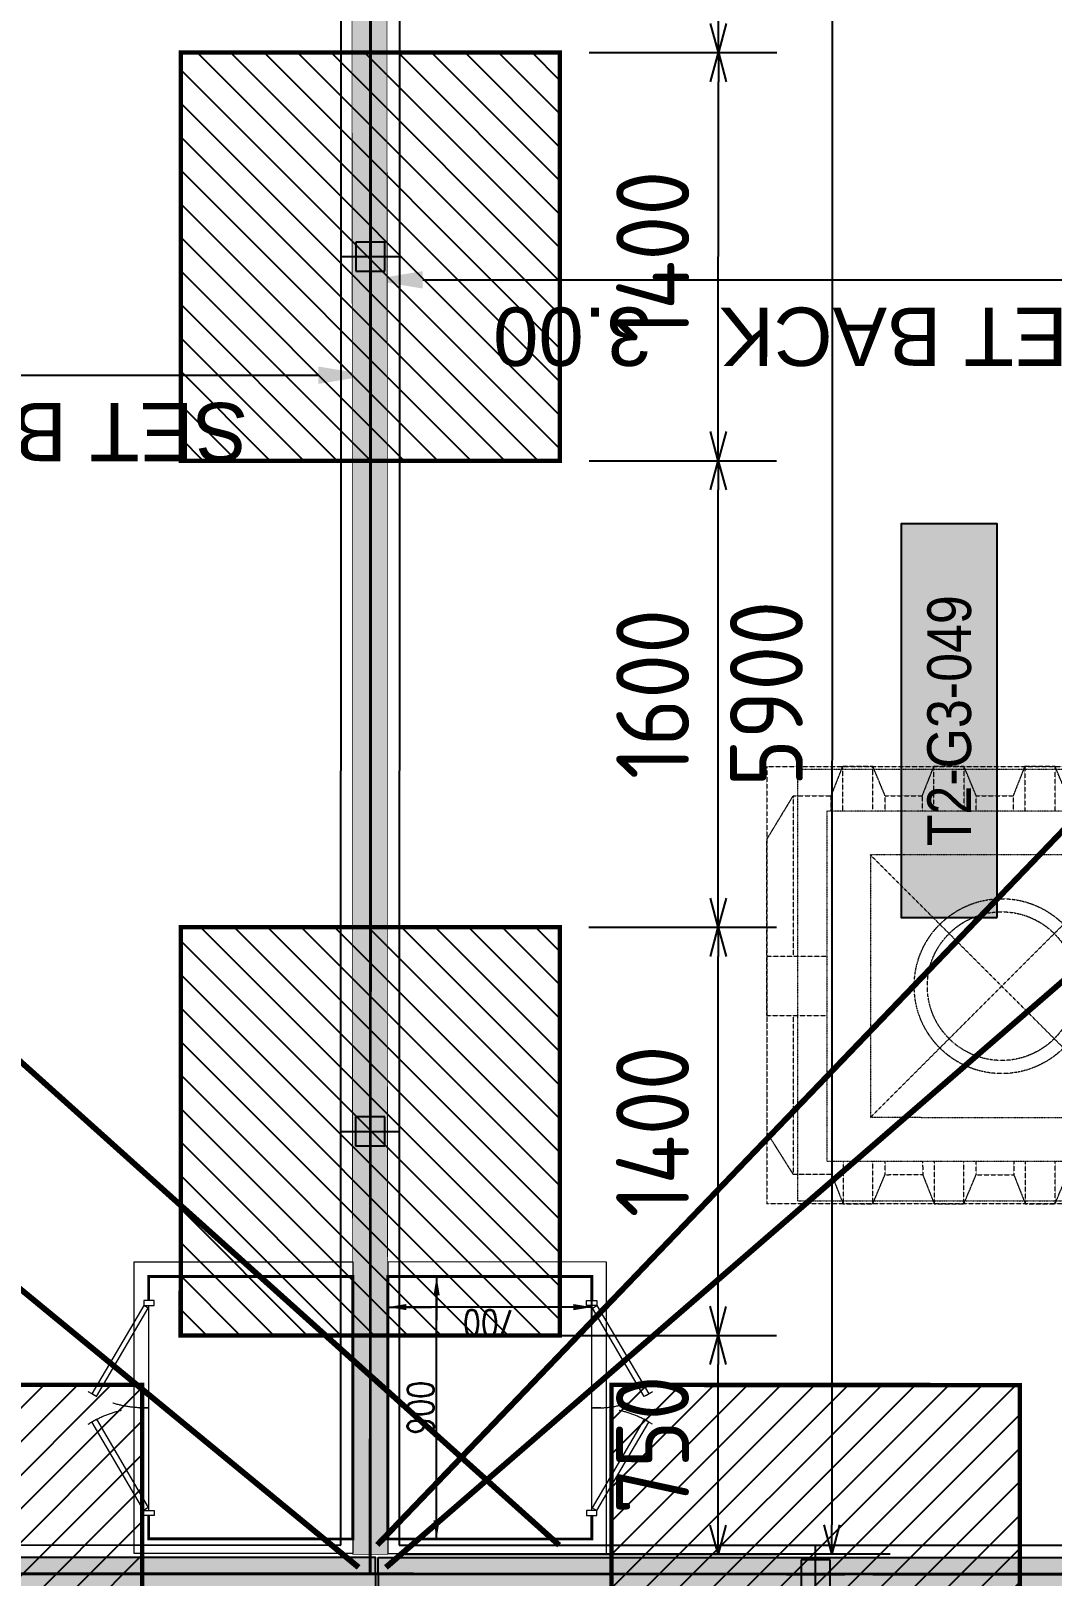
# Model space of a CAD drawing. Header units: centimetres. Extents: x -6122352 to 7132207, y -1694241 to 1947892.
# Drawn here: x 88508 to 92011, y -108471 to -103172 of the extents above; entities that cross this region are included whole.
import ezdxf
from ezdxf.enums import TextEntityAlignment as Align

# ---------------------------------------------------------------- set-up
doc = ezdxf.new("R2010")
doc.units = ezdxf.units.CM
doc.header["$MEASUREMENT"] = 0
doc.header["$PDMODE"] = 66
doc.header["$PDSIZE"] = 100
doc.linetypes.add('HIDDEN', pattern=[0.375, 0.25, -0.125])
doc.linetypes.add('LTH-4G-M-XR-GROUND FLOOR PLAN$0$HIDDEN2', pattern=[0.1875, 0.125, -0.0625])
for name, color, linetype in [('00-MI-DIM', 7, 'Continuous'), ('@MI-FOOTINGS', 7, 'Continuous'), ('@MI-REF LAYER', 7, 'Continuous'), ('@MI-TYPE-02', 6, 'Continuous'), ('CTECH-Text 2.5mm', 2, 'Continuous'), ('PANEL-TAGS', 7, 'Continuous'), ('VD-WS-TEXT', 8, 'Continuous'), ('VD-WS-WATER TANK', 7, 'Continuous')]:
    doc.layers.add(name, color=color, linetype=linetype)
doc.layers.add('08-Compound Wall-2', color=6, linetype='Continuous', lineweight=25, true_color=0xff00ff)
doc.layers.add('23585-XR-AR-DAMAC PLOT LIMITS$0$1-End units', color=7, linetype='Continuous', lineweight=5, true_color=0xf8991e)
for name, color, linetype, lineweight in [('23585-XR-AR-DAMAC PLOT LIMITS$0$1-Mid units', 41, 'Continuous', 5), ('A-ANNO-TEXT', 3, 'Continuous', 25), ('LTH-4G-M-XR-GROUND FLOOR PLAN$0$1717 X Water Tank Location_5B$0$00 Line 2', 6, 'Continuous', 13)]:
    doc.layers.add(name, color=color, linetype=linetype, lineweight=lineweight)
doc.layers.add('LTH-4G-M-XR-GROUND FLOOR PLAN$0$PDF_Geometry', color=7, linetype='Continuous', true_color=0xcccccc)
doc.styles.add('DIMTEXT', font='romans.shx', dxfattribs={"width": 0.8})
doc.styles.add('PANELTAG_STYLE', font='arial.ttf')
doc.styles.add('Schueco-BEMSTIL', font='isocpeur.ttf', dxfattribs={"width": 0.9})
doc.styles.get("Standard").update_dxf_attribs({"font": 'arial.ttf'})
doc.dimstyles.new('DIM-25', dxfattribs={"dimscale": 25, "dimtxt": 2.5, "dimasz": 2.5, "dimexe": 1.25, "dimexo": 0.625, "dimgap": 1, "dimtad": 1, "dimdec": 0, "dimdsep": 46, "dimtxsty": 'DIMTEXT', "dimblk": 'AROW', "dimcen": 2.5, "dimse1": 1, "dimse2": 1, "dimclrd": 1, "dimclre": 1, "dimclrt": 2, "dimadec": 0, "dimazin": 0, "dimtfac": 1, "dimtdec": 0, "dimtmove": 0, "dimatfit": 3, "dimfxl": 1, "dimarcsym": 0})
doc.dimstyles.new('MI- JWC-TXT-2.5 MM', dxfattribs={"dimscale": 1.5, "dimtxt": 2.5, "dimasz": 1, "dimexe": 2, "dimexo": 1, "dimgap": 1, "dimtad": 1, "dimdec": 0, "dimdsep": 46, "dimtxsty": 'Schueco-BEMSTIL', "dimblk": 'OPEN30', "dimcen": 0, "dimdle": 2, "dimclrd": 140, "dimclre": 8, "dimclrt": 40, "dimadec": 0, "dimazin": 2, "dimtfac": 1, "dimtdec": 0, "dimtix": 1, "dimtmove": 2, "dimatfit": 3, "dimldrblk": 'OPEN', "dimfxl": 2, "dimlwd": -1, "dimlwe": -1, "dimarcsym": 0})
doc.dimstyles.get("Standard").update_dxf_attribs({"dimtxt": 5, "dimasz": 0.5, "dimexe": 0.18, "dimexo": 0.0625, "dimgap": 0.09, "dimtad": 0, "dimtih": 1, "dimtoh": 1, "dimdec": 0, "dimzin": 0, "dimdsep": 46, "dimtxsty": 'Standard', "dimcen": 0.09, "dimadec": 0, "dimazin": 0, "dimtfac": 1, "dimtdec": 0, "dimtofl": 0, "dimtmove": 0, "dimatfit": 3, "dimfxl": 1, "dimtolj": 1, "dimtzin": 0, "dimarcsym": 0})

# ---------------------------------------------------------------- blocks, each defined once
blk = doc.blocks.new('23585-XR-AR-BOUNDARY WALLS AND SETBACKS')
at = {"layer": '08-Compound Wall-2'}
for points in [[(496514.6252557298, 2768906.002830742), (496532.2463287459, 2768889.856587013), (496534.3067708811, 2768892.105257509), (496538.3601700577, 2768896.529056611), (496542.4137756815, 2768900.952862748), (496546.4671700585, 2768905.376656611), (496550.520570064, 2768909.800456605), (496554.5739700577, 2768914.224256611), (496560.6192522304, 2768920.821795322), (496542.9971857687, 2768936.967041038)], [(496486.0484569206, 2768874.815229656), (496503.6697283639, 2768858.668986596), (496505.7301708809, 2768860.917657509), (496509.7837701971, 2768865.341656763), (496513.8371715791, 2768869.765258271), (496517.8905700583, 2768874.189056612), (496521.9439700579, 2768878.612856611), (496524.0719708814, 2768880.935257509), (496525.9973691489, 2768883.036655619), (496530.2533694326, 2768887.681655928), (496532.1112121206, 2768889.709130248), (496514.4901429755, 2768905.85537043)]]:
    blk.add_lwpolyline(points, dxfattribs=at)
blk = doc.blocks.new('A$C9d9485f6')
at = {"layer": 'A-ANNO-TEXT', "rotation": 312.4881850805905}
blk.add_blockref('23585-XR-AR-BOUNDARY WALLS AND SETBACKS', (-2377088.534775567, -1504219.252137818), dxfattribs=at)
blk = doc.blocks.new('23585-XR-AR-DAMAC PLOT LIMITS')
at = {"layer": '23585-XR-AR-DAMAC PLOT LIMITS$0$1-End units', "color": 251, "true_color": 0x636466}
for points in [[(496532.2525000004, 2768889.715299999), (496514.5576999998, 2768905.929099999), (496520.7389000002, 2768912.6753), (496538.4338999996, 2768896.4615), (496534.3805, 2768892.037699999)], [(496526.0711000003, 2768882.9691), (496508.3761, 2768899.182700001), (496514.5576999998, 2768905.929099999), (496532.2525000004, 2768889.715299999), (496530.3271000003, 2768887.6141)]]:
    blk.add_lwpolyline(points, close=True, dxfattribs=at)
at = {"layer": '23585-XR-AR-DAMAC PLOT LIMITS$0$1-Mid units', "color": 251, "true_color": 0x636466}
blk.add_lwpolyline([(496530.3271000003, 2768887.6141), (496532.2525000004, 2768889.715299999), (496534.3805, 2768892.037699999), (496552.0756999999, 2768875.824100001), (496548.0223000003, 2768871.4003)], close=True, dxfattribs=at)
blk = doc.blocks.new('A$Cf093b529')
at = {"layer": 'A-ANNO-TEXT'}
blk.add_blockref('23585-XR-AR-DAMAC PLOT LIMITS', (-495391.9901121984, -2768603.441896566), dxfattribs=at)
blk = doc.blocks.new('AROW')
at = {"color": 1, "ltscale": 100}
for p, q in [((0, 0), (-3, 0)), ((-1.455191522836685e-11, -1), (-1.455191522836685e-11, 1))]:
    blk.add_line(p, q, dxfattribs=at)
blk.add_solid([(-1.279999999998836, 0.2133333333331393), (-1.279999999998836, -0.2133333333331393), (0, 0)], dxfattribs=at)
blk = doc.blocks.new('*D426')
at = {"layer": 'CTECH-Text 2.5mm', "color": 8, "lineweight": -2, "ltscale": 10, "transparency": 16777216}
blk.add_line((0.1000000000465661, -0.1673677310562148), (0.8999999999534338, -0.1673677310562148), dxfattribs=at)
at = {"layer": 'Defpoints', "color": 0, "ltscale": 10, "transparency": 16777216}
for p in [(0.05000000004656613, 2.504093572497368e-07), (0.9499999999534339, 4.757888382067517e-06), (0.9499999999534339, -0.1673677310562148)]:
    blk.add_point(p, dxfattribs=at)
at = {"layer": 'CTECH-Text 2.5mm', "color": 8, "lineweight": -2, "ltscale": 10, "transparency": 16777216, "xscale": 0.05, "yscale": 0.05, "zscale": 0.05, "rotation": 180}
blk.add_blockref('AROW', (0.05000000004656612, -0.1673677310562148), dxfattribs=at)
at = {"layer": 'CTECH-Text 2.5mm', "color": 8, "lineweight": -2, "ltscale": 10, "transparency": 16777216, "xscale": 0.05, "yscale": 0.05, "zscale": 0.05}
blk.add_blockref('AROW', (0.9499999999534339, -0.1673677310562148), dxfattribs=at)
at = {"layer": 'CTECH-Text 2.5mm', "color": 8, "ltscale": 10, "transparency": 16777216, "insert": (0.5, -0.1123677310562148), "char_height": 0.09, "attachment_point": 5, "style": 'DIMTEXT'}
blk.add_mtext('900', dxfattribs=at)
blk = doc.blocks.new('*D425')
at = {"layer": 'CTECH-Text 2.5mm', "color": 8, "lineweight": -2, "ltscale": 10, "transparency": 16777216}
blk.add_line((0.8453000504635987, -0.6499952435726302), (0.8453000504635986, -0.04999524211161797), dxfattribs=at)
at = {"layer": 'Defpoints', "color": 0, "ltscale": 10, "transparency": 16777216}
for p in [(0.8453000504635986, 4.757888382050682e-06), (0.9499999999534343, 4.757888382067519e-06), (0.9500035058008511, -0.6999952435726302)]:
    blk.add_point(p, dxfattribs=at)
at = {"layer": 'CTECH-Text 2.5mm', "color": 8, "lineweight": -2, "ltscale": 10, "transparency": 16777216, "xscale": 0.05, "yscale": 0.05, "zscale": 0.05}
for p, rotation in [((0.8453000504635986, 4.757888382050682e-06), 90), ((0.8453000504635987, -0.6999952435726302), 270)]:
    blk.add_blockref('AROW', p, dxfattribs=dict(at, rotation=rotation))
at = {"layer": 'CTECH-Text 2.5mm', "color": 8, "ltscale": 10, "transparency": 16777216, "insert": (0.7903000504635983, -0.3499952428421242), "char_height": 0.09, "attachment_point": 5, "rotation": 90, "style": 'DIMTEXT'}
blk.add_mtext('700', dxfattribs=at)
blk = doc.blocks.new('WATER TANK-5G')
at = {"layer": 'VD-WS-WATER TANK', "color": 8, "linetype": 'HIDDEN', "lineweight": 0}
for p, q in [((-1250.001134479477, 750), (-1250.001134479477, -750)), ((-1250.001134479477, 750), (1250.001134479473, 750.0000000000073)), ((1250.001134479473, -750), (1250.001134479473, 750.0000000000073)), ((-1250.001134479477, 506.4072882397741), (-1159.487943448941, 649.9912085523538)), ((-1030.317381363468, 650.118273375927), (-1159.487943448941, 649.9912085523538)), ((-1030.33501070099, 650.0762170843009), (-1159.487943448028, 649.9912085537726)), ((-1159.487943448046, 104.2622760417398), (-1159.487943448046, 649.9912085537726)), ((-717.8173813634676, 650.3836400512264), (-846.9879434489412, 650.2565752276532)), ((-534.4881051635202, 650.3415837596003), (-405.3350107009901, 650.3415837596003)), ((-92.8350107009901, 650.2726107480521), (-221.9875152446839, 650.0289267772132)), ((219.6649892990063, 650.341583759604), (90.51189483647977, 650.341583759604)), ((532.1649892990099, 650.341583759604), (403.0118948364761, 650.341583759604)), ((844.6649892990099, 650.2327025967206), (715.5119202089954, 649.9890175606997)), ((1030.317381363468, 650.118273375927), (1159.487943448941, 649.9912085523538)), ((1030.33501070099, 650.0762170843009), (1159.487943448028, 649.9912085537726)), ((1159.487943448046, 104.2622760417398), (1159.487943448046, 649.9912085537726)), ((1250.001134479477, 506.4072882397704), (1159.487943448941, 649.9912085523538)), ((-1250.001134479477, 6.407288239774061), (-1250.001134479477, 506.4072882397741)), ((1250.001134479477, 6.407288239770423), (1250.001134479477, 506.4072882397704)), ((1250.001134479477, 6.407288239770423), (1250.001134479477, 506.4072882397704)), ((-1250.001134479477, 104.2622760417398), (-1250.001134479477, -97.85498780196576)), ((1250.001134479477, 104.2622760417398), (1250.001134479477, -97.85498780196576)), ((-1250.001134479477, 0), (-1250.001134479477, -500)), ((1250.001134479477, 0), (1250.001134479477, -500)), ((1250.001134479477, 0), (1250.001134479477, -500)), ((-1159.487943448941, -649.9666942819531), (-1159.487943448941, -97.85498780196576)), ((1159.487943448941, -649.4147271805778), (1159.487943448941, -97.85498780196576)), ((-1250.001134479477, -500), (-1159.487943448941, -649.9666942819531)), ((1250.001134479477, -500), (1159.487943448941, -649.4147271805778)), ((-1030.223625636183, -649.9259563589003), (-1159.487943448941, -649.9666942819531)), ((-717.8350107009901, -649.6186603031856), (-844.7006966823719, -649.7434578247448)), ((-532.1672582579631, -649.658416240407), (-405.3350107009901, -649.658416240407)), ((-92.80631768378589, -649.7273351141848), (-219.6666766012822, -649.9666942819567)), ((219.7076385924483, -649.7608572367899), (92.83288166340208, -649.7608572367899)), ((532.1649892990099, -649.4191101129363), (405.3327417420296, -649.6584162404033)), ((532.309836432134, -650.0063302019917), (532.1649892990099, -650.0066034984702)), ((844.6644062974592, -648.9922756636443), (717.8321587404789, -649.2315817911112)), ((1159.487943448941, -649.4147271805778), (1030.332741742033, -649.6584162404033)), ((1250.001134479473, -750), (-1250.001134479477, -750))]:
    blk.add_line(p, q, dxfattribs=at)
at = {"layer": 'VD-WS-WATER TANK', "color": 8, "linetype": 'HIDDEN', "lineweight": 0, "ltscale": 0.2}
for p, q in [((-5.37315663082699, 453.5452278794874), (894.6268433691729, -446.4547721205125)), ((894.626843369173, 453.5452278794874), (-5.373156630826884, -446.4547721205125))]:
    blk.add_line(p, q, dxfattribs=at)
at = {"layer": 'VD-WS-WATER TANK', "color": 8, "linetype": 'HIDDEN', "lineweight": 0}
for points in [[(-885.4456683969838, 104.2622760417325), (-886.4425025576202, 750.0000000000036), (-988.5597664013294, 750.0000000000036), (-1030.33501070099, 650.3415837596003), (-1030.33501070099, 104.2622760417325)], [(-988.5597664013294, 750.0000000000036), (-988.5597664013294, 104.2622760417325)], [(-846.0192791284171, 104.2622760417325), (-846.9881051635202, 650.3415837596003), (-886.4425025576202, 750.0000000000036)], [(-572.9456683969838, 104.2622760417362), (-573.9425025576202, 750.0000000000036), (-676.0597664013294, 750.0000000000036), (-717.8350107009901, 650.3415837596003), (-717.8350107009901, 104.2622760417362)], [(-676.0597664013294, 750.0000000000036), (-676.0597664013294, 104.2622760417362)], [(-533.5192791284171, 104.2622760417362), (-534.4881051635202, 650.3415837596003), (-573.9425025576202, 750.0000000000036)], [(-260.4456683969838, 104.2622760417362), (-261.4425025576202, 750.0000000000036), (-363.5597664013294, 750.0000000000036), (-405.3350107009901, 650.3415837596003), (-405.3350107009901, 104.2622760417362)], [(-363.5597664013294, 750.0000000000036), (-363.5597664013294, 104.2622760417362)], [(-221.0192791284171, 104.2622760417362), (-221.9881051635202, 650.3415837596003), (-261.4425025576202, 750.0000000000036)], [(51.26144853215979, 603.5452278794874), (51.05749744237983, 750.0000000000073), (-51.0597664013294, 750.0000000000073), (-92.8350107009901, 650.341583759604), (-92.8350107009901, 603.5452278794874)], [(-51.0597664013294, 750.0000000000073), (-51.0597664013294, 603.5452278794874)], [(90.57860255815893, 603.5452278794874), (90.51189483647977, 650.341583759604), (51.05749744237983, 750.0000000000073)], [(363.7614485321561, 603.5452278794874), (363.5574974423762, 750.0000000000073), (261.440233598667, 750.0000000000073), (219.6649892990063, 650.341583759604), (219.6649892990063, 603.5452278794874)], [(261.440233598667, 750.0000000000073), (261.440233598667, 603.5452278794874)], [(403.0786025581553, 603.5452278794874), (403.0118948364761, 650.341583759604), (363.5574974423762, 750.0000000000073)], [(676.2621950155126, 603.5452278794874), (676.0574974423798, 750.0000000000073), (573.9402335986706, 750.0000000000073), (532.1649892990099, 650.341583759604), (532.1649892990099, 603.5452278794874)], [(573.9402335986706, 750.0000000000073), (573.9402335986706, 603.5452278794874)], [(715.578602558159, 603.5452278794874), (715.5118948364798, 650.341583759604), (676.0574974423798, 750.0000000000073)], [(988.7835816781612, 603.5452278794874), (988.5574974423798, 750.0000000000073), (886.4402335986706, 750.0000000000073), (844.6649892990099, 650.341583759604), (844.6649892990099, 603.5452278794874)], [(886.4402335986706, 750.0000000000073), (886.4402335986706, 603.5452278794874)], [(1028.094918542531, 603.5452278794874), (1028.01189483648, 650.341583759604), (988.5574974423798, 750.0000000000073)], [(-155.373156630827, 104.2622760417398), (-1250.001134479477, 104.2622760417398), (-1250.001134479477, -97.85498780196576), (-155.373156630827, -97.85498780196576)], [(1044.626843369173, -97.85498780196576), (1250.001134479473, -97.85498780196576), (1250.001134479473, 104.2622760417398), (1044.626843369173, 104.2622760417398)], [(-1030.33501070099, -97.85498780197304), (-1030.33501070099, -649.658416240407), (-988.5597664013294, -750.0000000000036), (-884.1216556521795, -750.0000000000036), (-844.6672582579631, -649.658416240407), (-845.6347846805875, -97.85498780197304)], [(-988.5597664013294, -97.85498780197304), (-988.5597664013294, -750.0000000000036)], [(-884.1216556521795, -750.0000000000036), (-885.1173801805053, -97.85498780197304)], [(-717.8350107009901, -97.8549878019694), (-717.8350107009901, -649.658416240407), (-676.0597664013294, -750.0000000000036), (-571.6216556521795, -750.0000000000036), (-532.1672582579631, -649.658416240407), (-533.1347846805875, -97.8549878019694)], [(-676.0597664013294, -97.8549878019694), (-676.0597664013294, -750.0000000000036)], [(-571.6216556521795, -750.0000000000036), (-572.6173801805053, -97.8549878019694)], [(-405.3350107009901, -97.8549878019694), (-405.3350107009901, -649.658416240407), (-363.5597664013294, -750.0000000000036), (-259.1216556521795, -750.0000000000036), (-219.6672582579631, -649.658416240407), (-220.6347846805875, -97.8549878019694)], [(-363.5597664013294, -97.8549878019694), (-363.5597664013294, -750.0000000000036)], [(-259.1216556521795, -750.0000000000036), (-260.1173801805053, -97.8549878019694)], [(-92.8350107009901, -596.4547721205126), (-92.8350107009901, -649.6584162404033), (-51.0597664013294, -750), (53.37834434781689, -750), (92.83274174203325, -649.6584162404033), (92.76007233241864, -596.4547721205126)], [(-51.0597664013294, -596.4547721205126), (-51.0597664013294, -750)], [(53.37834434781689, -750), (53.17005371042653, -596.4547721205126)], [(219.6649892990063, -596.4547721205126), (219.6649892990063, -649.6584162404033), (261.440233598667, -750), (365.8783443478133, -750), (405.3327417420296, -649.6584162404033), (405.260072332415, -596.4547721205126)], [(261.440233598667, -596.4547721205126), (261.440233598667, -750)], [(365.8783443478133, -750), (365.6700537104251, -596.4547721205126)], [(532.1649892990099, -596.4547721205126), (532.1649892990099, -649.6584162404033), (573.9402335986706, -750), (678.3783443478205, -750), (717.8327417420369, -649.6584162404033), (717.7600723324223, -596.4547721205126)], [(573.9402335986706, -596.4547721205126), (573.9402335986706, -750)], [(678.3783443478205, -750), (678.1694037942582, -596.4547721205126)], [(844.6649892990063, -596.4547721205126), (844.6649892990063, -649.6584162404033), (886.440233598667, -750), (990.8783443478169, -750), (1030.332741742033, -649.6584162404033), (1030.239455022863, -596.4547721205126)], [(886.440233598667, -596.4547721205126), (886.440233598667, -750)], [(990.8783443478169, -750), (990.6439045426397, -596.4547721205126)]]:
    blk.add_lwpolyline(points, dxfattribs=at)
at = {"layer": 'VD-WS-WATER TANK', "color": 8, "linetype": 'HIDDEN', "lineweight": 0, "ltscale": 0.2}
for points in [[(-255.373156630827, -739.6584162404033), (1144.626843369173, -739.6584162404033), (1144.626843369173, 740.341583759604), (-255.373156630827, 740.341583759604)], [(-155.373156630827, -596.4547721205126), (1044.626843369173, -596.4547721205126), (1044.626843369173, 603.5452278794874), (-155.373156630827, 603.5452278794874)], [(-5.373156630826998, -446.4547721205126), (894.626843369173, -446.4547721205126), (894.626843369173, 453.5452278794874), (-5.373156630826998, 453.5452278794874)]]:
    blk.add_lwpolyline(points, close=True, dxfattribs=at)
at = {"layer": 'VD-WS-WATER TANK', "color": 8, "linetype": 'HIDDEN', "lineweight": 0}
for radius in [300, 255]:
    blk.add_circle((444.626843369173, 3.545227879487356), radius, dxfattribs=at)
blk = doc.blocks.new('A$C3d83a01e')
at = {"color": 1, "true_color": 0xeb0000, "const_width": 0.007999999999999997}
blk.add_lwpolyline([(45.15008030319586, 3.749225288629532e-05), (39.1500754696317, 2.328306436538696e-10), (33.15008298167959, 0.0002450824249535799), (27.15007814858109, 0.0002075911033898592), (21.15007331455126, 0.0001700993161648512), (15.15006848284975, 0.0001326084602624178), (9.150063648354262, 9.511574171483517e-05), (1.485226675868034e-05, 0.000223775627091527), (0, 24.00009564775974), (2.850095984525979, 24.0001518309582), (9.150061142165214, 24.00024956325069), (12.00000966666266, 24.00017063063569), (15.14991851523519, 24.00015193992294), (21.14992334926501, 24.00018943217583), (27.15006329584867, 24.00007946393453), (33.15006813034415, 24.00011695548892), (39.15007296297699, 24.00015444681048), (45.15007779654115, 24.0001919392962), (54.29843115294352, 24.00013734982349), (54.29745082743466, 0.0001673968508839607)], close=True, dxfattribs=at)
blk = doc.blocks.new('*D430')
at = {"color": 0, "lineweight": -2, "transparency": 16777216}
for p, q in [((494356.9677799948, 2767878.495213394), (494356.9677799948, 2767878.82586271)), ((494359.9684568922, 2767878.495213394), (494359.9684568922, 2767878.82586271)), ((494359.7884568922, 2767878.64586271), (494357.1477799948, 2767878.64586271))]:
    blk.add_line(p, q, dxfattribs=at)
at = {"color": 0, "transparency": 16777216}
for points in [[(494357.1477799948, 2767878.67586271), (494357.1477799948, 2767878.61586271), (494356.9677799948, 2767878.64586271)], [(494359.7884568922, 2767878.67586271), (494359.7884568922, 2767878.61586271), (494359.9684568922, 2767878.64586271)]]:
    blk.add_solid(points, dxfattribs=at)
at = {"layer": 'Defpoints', "color": 0, "transparency": 16777216}
for p in [(494356.9677799948, 2767878.64586271), (494356.9677799948, 2767878.432713394), (494359.9684568922, 2767878.432713394)]:
    blk.add_point(p, dxfattribs=at)
at = {"color": 0, "transparency": 16777216, "insert": (494358.4681184435, 2767878.839341564), "char_height": 0.2, "attachment_point": 5}
blk.add_mtext('\\A1;SET BACK   3.00', dxfattribs=at)
blk = doc.blocks.new('*D453')
at = {"color": 0, "lineweight": -2, "transparency": 16777216}
for p, q in [((494317.6679590103, 2767878.491328069), (494317.6679590103, 2767879.153063178)), ((494320.6676684229, 2767878.491475477), (494320.6676684229, 2767879.153063178)), ((494320.4876684229, 2767878.973063177), (494317.8479590103, 2767878.973063177))]:
    blk.add_line(p, q, dxfattribs=at)
at = {"color": 0, "transparency": 16777216}
for points in [[(494317.8479590103, 2767879.003063177), (494317.8479590103, 2767878.943063178), (494317.6679590103, 2767878.973063177)], [(494320.4876684229, 2767879.003063177), (494320.4876684229, 2767878.943063178), (494320.6676684229, 2767878.973063177)]]:
    blk.add_solid(points, dxfattribs=at)
at = {"layer": 'Defpoints', "color": 0, "transparency": 16777216}
for p in [(494317.6679590103, 2767878.973063177), (494317.6679590103, 2767878.428828069, -6.157589579275954e-09), (494320.6676684229, 2767878.428975477, -6.023709925233206e-09)]:
    blk.add_point(p, dxfattribs=at)
at = {"color": 0, "transparency": 16777216, "insert": (494319.1678137166, 2767879.166542031), "char_height": 0.2, "attachment_point": 5}
blk.add_mtext('\\A1;SET BACK   3.00', dxfattribs=at)
blk = doc.blocks.new('A$Ce49f4eae')
at = {"color": 1, "true_color": 0xeb0000, "const_width": 0.008}
blk.add_lwpolyline([(45.15010007313685, 0.5988855022005737), (39.15009523957269, 0.5988480099476874), (33.15010275162058, 0.5990930921398103), (27.15009791898774, 0.5990556008182466), (21.15009308495792, 0.5990181090310216), (15.15008825279074, 0.5989806181751192), (9.150083418760914, 0.5989431259222329), (3.462267341092229e-05, 0.5990717853419483), (1.976994099095464e-05, 24.59894365770742), (2.85011575446697, 24.59899984067306), (9.150080912106205, 24.59909757273272), (12.00002943660365, 24.59901864035055), (15.14993828564184, 24.5989999496378), (21.149943119206, 24.59903744189069), (27.15008306578966, 24.59892747364938), (33.15008790028514, 24.59896496543661), (39.15009273291798, 24.59900245675817), (45.15009756648215, 24.59903994901106), (54.29845092335017, 24.59898535953835), (54.29747059784131, 0.5990154063329101)], close=True, dxfattribs=at)
blk = doc.blocks.new('_Open30')
at = {"color": 0, "linetype": 'ByBlock', "lineweight": -2}
for p, q in [((-1, 0.26794919), (0, 0)), ((0, 0), (-1, -0.26794919)), ((0, 0), (-1, 0))]:
    blk.add_line(p, q, dxfattribs=at)
blk = doc.blocks.new('*D1441')
at = {"layer": '00-MI-DIM', "color": 8, "transparency": 16777216}
for p, q in [((395136.8137563471, -194702.3697087561), (396763.6142679054, -194702.6611864755)), ((395138.9655023499, -200602.2228337603), (396762.5571772825, -200602.5137365448))]:
    blk.add_line(p, q, dxfattribs=at)
at = {"layer": '00-MI-DIM', "color": 140, "transparency": 16777216}
blk.add_line((396563.5963538779, -194802.625350395), (396562.5750977304, -200502.4779036746), dxfattribs=at)
at = {"layer": 'Defpoints', "color": 0, "transparency": 16777216}
for p in [(395036.8137579522, -194702.3517915184), (395038.965503955, -200602.2049165226), (396562.5571804927, -200602.4779020694)]:
    blk.add_point(p, dxfattribs=at)
at = {"layer": '00-MI-DIM', "color": 140, "transparency": 16777216, "xscale": 100, "yscale": 100, "zscale": 100}
for p, rotation in [((396563.6142711156, -194702.6253520001), 89.98973417893167), ((396562.5571804927, -200602.4779020694), 269.9897341789317)]:
    blk.add_blockref('_Open30', p, dxfattribs=dict(at, rotation=rotation))
at = {"layer": '00-MI-DIM', "color": 40, "transparency": 16777216, "insert": (396338.0857294158, -197652.5113132499), "char_height": 250, "attachment_point": 5, "rotation": 89.98973417893166, "style": 'Schueco-BEMSTIL'}
blk.add_mtext('5900', dxfattribs=at)
blk = doc.blocks.new('_Open')
at = {"color": 0, "linetype": 'ByBlock', "lineweight": -2}
for p, q in [((-1, 0.1666666666666667), (0, 0)), ((-1, -0.1666666666666667), (0, 0)), ((0, 0), (-1, 0))]:
    blk.add_line(p, q, dxfattribs=at)
blk = doc.blocks.new('T2-FOOTING PLAN')
at = {"layer": '@MI-FOOTINGS', "transparency": 33554679}
h = blk.add_hatch(dxfattribs=at)
h.set_pattern_fill('ANSI31', color=8, scale=650)
h.set_pattern_definition([(45, (0, 0), (-57.45242597140699, 57.45242597140699), [])])
h.paths.add_polyline_path([(-700, 650), (700, 650), (700, -650), (-700, -650)])
at = {"layer": '@MI-FOOTINGS', "color": 160, "true_color": 0x3340f0, "const_width": 15}
blk.add_lwpolyline([(-700, 650), (700, 650), (700, -650), (-700, -650)], close=True, dxfattribs=at)
at = {"layer": '@MI-FOOTINGS', "color": 30}
blk.add_point((0, 0), dxfattribs=at)
blk = doc.blocks.new('*D1455')
at = {"layer": '00-MI-DIM', "color": 8, "transparency": 16777216}
for p, q in [((395138.6914107139, -199853.296484193), (396372.5323965399, -199853.5175544189)), ((395078.9652276131, -200603.7452113497), (396372.3979349423, -200603.9769587662))]:
    blk.add_line(p, q, dxfattribs=at)
at = {"layer": '00-MI-DIM', "color": 140, "transparency": 16777216}
blk.add_line((396172.4158553904, -200503.941125896), (396172.5144825125, -199953.4817183383), dxfattribs=at)
at = {"layer": 'Defpoints', "color": 0, "transparency": 16777216}
for p in [(395038.691412319, -199853.2785669553), (396172.5323997502, -199853.4817199435), (394978.9652292182, -200603.727294112)]:
    blk.add_point(p, dxfattribs=at)
at = {"layer": '00-MI-DIM', "color": 140, "transparency": 16777216, "xscale": 100, "yscale": 100, "zscale": 100}
for p, rotation in [((396172.5323997502, -199853.4817199435), 89.98973417893167), ((396172.3979381527, -200603.9411242908), 269.9897341789317)]:
    blk.add_blockref('_Open30', p, dxfattribs=dict(at, rotation=rotation))
at = {"layer": '00-MI-DIM', "color": 40, "transparency": 16777216, "insert": (395947.465172563, -200228.6711083323), "char_height": 250, "attachment_point": 5, "rotation": 89.98973417893166, "style": 'Schueco-BEMSTIL'}
blk.add_mtext('750', dxfattribs=at)
blk = doc.blocks.new('*D1457')
at = {"layer": '00-MI-DIM', "color": 8, "transparency": 16777216}
for p, q in [((395729.3486013901, -198453.402291184), (396372.7832378875, -198453.5175768991)), ((395138.6914107138, -199853.296484193), (396372.5323965596, -199853.5175544189))]:
    blk.add_line(p, q, dxfattribs=at)
at = {"layer": '00-MI-DIM', "color": 140, "transparency": 16777216}
blk.add_line((396172.5503170076, -199753.4817215486), (396172.7653238602, -198553.4817408186), dxfattribs=at)
at = {"layer": 'Defpoints', "color": 0, "transparency": 16777216}
for p in [(395629.3486029953, -198453.3843739463), (396172.7832410979, -198453.4817424237), (395038.691412319, -199853.2785669553)]:
    blk.add_point(p, dxfattribs=at)
at = {"layer": '00-MI-DIM', "color": 140, "transparency": 16777216, "xscale": 100, "yscale": 100, "zscale": 100}
for p, rotation in [((396172.7832410979, -198453.4817424237), 89.98973417893167), ((396172.5323997699, -199853.4817199435), 269.9897341789317)]:
    blk.add_blockref('_Open30', p, dxfattribs=dict(at, rotation=rotation))
at = {"layer": '00-MI-DIM', "color": 40, "transparency": 16777216, "insert": (395947.6578240455, -199153.4414173987), "char_height": 250, "attachment_point": 5, "rotation": 89.98973417893166, "style": 'Schueco-BEMSTIL'}
blk.add_mtext('1400', dxfattribs=at)
blk = doc.blocks.new('*D1459')
at = {"layer": '00-MI-DIM', "color": 8, "transparency": 16777216}
for p, q in [((395729.6367930085, -196853.4022703634), (396373.0699137219, -196853.517555807)), ((395729.3486013902, -198453.4022911839), (396372.7832379101, -198453.5175768991))]:
    blk.add_line(p, q, dxfattribs=at)
at = {"layer": '00-MI-DIM', "color": 140, "transparency": 16777216}
blk.add_line((396172.8011583582, -198353.4817440289), (396173.0519996945, -196953.4817197264), dxfattribs=at)
at = {"layer": 'Defpoints', "color": 0, "transparency": 16777216}
for p in [(395629.6367946136, -196853.3843531257), (396173.0699169322, -196853.4817213316), (395629.3486029953, -198453.3843739462)]:
    blk.add_point(p, dxfattribs=at)
at = {"layer": '00-MI-DIM', "color": 140, "transparency": 16777216, "xscale": 100, "yscale": 100, "zscale": 100}
for p, rotation in [((396173.0699169322, -196853.4817213316), 89.98973417893167), ((396172.7832411205, -198453.4817424237), 269.9897341789317)]:
    blk.add_blockref('_Open30', p, dxfattribs=dict(at, rotation=rotation))
at = {"layer": '00-MI-DIM', "color": 40, "transparency": 16777216, "insert": (395947.9265826379, -197653.4414180928), "char_height": 250, "attachment_point": 5, "rotation": 89.98973417893166, "style": 'Schueco-BEMSTIL'}
blk.add_mtext('1600', dxfattribs=at)
blk = doc.blocks.new('*D1461')
at = {"layer": '00-MI-DIM', "color": 8, "transparency": 16777216}
for p, q in [((395729.8876343562, -195453.4022928353), (396373.3207550694, -195453.5175782789)), ((395729.6367930085, -196853.4022703634), (396373.0699137414, -196853.517555807))]:
    blk.add_line(p, q, dxfattribs=at)
at = {"layer": '00-MI-DIM', "color": 140, "transparency": 16777216}
blk.add_line((396173.0878341895, -196753.4817229367), (396173.302841042, -195553.4817421983), dxfattribs=at)
at = {"layer": 'Defpoints', "color": 0, "transparency": 16777216}
for p in [(395629.8876359613, -195453.3843755976), (396173.3207582797, -195453.4817438035), (395629.6367946137, -196853.3843531257)]:
    blk.add_point(p, dxfattribs=at)
at = {"layer": '00-MI-DIM', "color": 140, "transparency": 16777216, "xscale": 100, "yscale": 100, "zscale": 100}
for p, rotation in [((396173.3207582797, -195453.4817438035), 89.98973417893167), ((396173.0699169518, -196853.4817213316), 269.9897341789317)]:
    blk.add_blockref('_Open30', p, dxfattribs=dict(at, rotation=rotation))
at = {"layer": '00-MI-DIM', "color": 40, "transparency": 16777216, "insert": (395948.1953412273, -196153.4414187827), "char_height": 250, "attachment_point": 5, "rotation": 89.98973417893166, "style": 'Schueco-BEMSTIL'}
blk.add_mtext('1400', dxfattribs=at)
blk = doc.blocks.new('*D1463')
at = {"layer": '00-MI-DIM', "color": 8, "transparency": 16777216}
for p, q in [((395729.0891056861, -193892.4758953577), (396373.6004299542, -193892.5913739856)), ((395729.8876343562, -195453.4022928353), (396373.3207550912, -195453.5175782789))]:
    blk.add_line(p, q, dxfattribs=at)
at = {"layer": '00-MI-DIM', "color": 140, "transparency": 16777216}
blk.add_line((396173.3386755392, -195353.4817454087), (396173.5825159269, -193992.5555379051), dxfattribs=at)
at = {"layer": 'Defpoints', "color": 0, "transparency": 16777216}
for p in [(395629.0891072912, -193892.45797812), (396173.6004331646, -193892.5555395102), (395629.8876359613, -195453.3843755976)]:
    blk.add_point(p, dxfattribs=at)
at = {"layer": '00-MI-DIM', "color": 140, "transparency": 16777216, "xscale": 100, "yscale": 100, "zscale": 100}
for p, rotation in [((396173.6004331646, -193892.5555395102), 89.98973417893167), ((396173.3207583015, -195453.4817438035), 269.9897341789317)]:
    blk.add_blockref('_Open30', p, dxfattribs=dict(at, rotation=rotation))
at = {"layer": '00-MI-DIM', "color": 40, "transparency": 16777216, "insert": (395948.4605993446, -194672.978327872), "char_height": 250, "attachment_point": 5, "rotation": 89.98973417893166, "style": 'Schueco-BEMSTIL'}
blk.add_mtext('1561', dxfattribs=at)
blk = doc.blocks.new('*U2657')
at = {"layer": '@MI-TYPE-02'}
h = blk.add_hatch(color=256, dxfattribs=at)
h.dxf.hatch_style = 1
h.paths.add_polyline_path([(-48148.33156891551, 65.91038096419652), (-42148.39677479985, 65.97700947409612), (-42147.97048371326, -54.02223333981237), (-48147.90527782892, -54.08886184971198)])
h = blk.add_hatch(color=256, dxfattribs=at)
h.dxf.hatch_style = 1
h.paths.add_polyline_path([(-42138.30631860747, 64.77531368262134), (-36138.37152449181, 64.84194219252095), (-36137.94523340528, -55.15730062138755), (-42137.88002752088, -55.22392913128715)])
for points in [[(-48148.33156891551, 65.91038096419652), (-42148.39677479985, 65.97700947409612), (-42147.97048371326, -54.02223333981237), (-48147.90527782892, -54.08886184971198)], [(-42138.30631860747, 64.77531368262134), (-36138.37152449181, 64.84194219252095), (-36137.94523340528, -55.15730062138755), (-42137.88002752088, -55.22392913128715)]]:
    blk.add_lwpolyline(points, close=True, dxfattribs=at)
at = {"layer": '@MI-FOOTINGS', "rotation": 359.9898439714545}
for p in [(-43648.15972013754, 6.932342128304299), (-40638.13442269986, 6.329043255042052)]:
    blk.add_blockref('T2-FOOTING PLAN', p, dxfattribs=at)
blk = doc.blocks.new('PANELTAG')
at = {"layer": 'PANEL-TAGS', "color": 1}
blk.add_lwpolyline([(-13.49999999999989, -3.300000000000182), (13.50000000000011, -3.300000000000182), (13.50000000000011, 3.299999999999727), (-13.49999999999989, 3.299999999999727)], close=True, dxfattribs=at)
at = {"layer": 'PANEL-TAGS', "color": 40, "true_color": 0xffd700}
blk.add_solid([(-13.49999999999989, -3.300000000000182), (13.50000000000011, -3.300000000000182), (-13.49999999999989, 3.299999999999727), (13.50000000000011, 3.299999999999727)], dxfattribs=at)
at = {"layer": 'PANEL-TAGS', "color": 5, "style": 'PANELTAG_STYLE', "width": 0.85}
blk.add_attdef('TAGNO', text='', height=3, dxfattribs=at).set_placement((1.13686837721616e-13, -4.547473508864641e-13), align=Align.MIDDLE)
blk = doc.blocks.new('M3 REF WITH TABLES')
at = {"color": 1}
for points, const_width in [([(103.2403307214263, 77.19263965729624), (99.61903187260032, 76.84035642584786), (82.23687852948206, 57.87007450731471), (80.2444145991467, 59.69811484543607), (82.23687852948206, 57.87007450731471), (74.97284804697847, 49.92358668334782), (74.86989864311181, 46.21817815350369)], 0.02), ([(57.61723286483902, 62.82835623947904), (57.37947897828417, 57.27720345882699), (64.3141698797699, 50.90252933371812), (64.06413725775201, 50.62570517417043), (64.3141698797699, 50.90252933371812), (69.52931213181, 46.15104598086327), (75.21472128113965, 46.70776416221634)], 0.01999999999999999), ([(57.20067118969746, 62.37373535102233), (62.30738789052702, 62.65021186042577), (72.09442844771547, 53.70689465757459), (72.34833414893365, 53.9801707486622), (72.09442844771547, 53.70689465757459), (74.45312023937004, 51.5195779344067), (74.79307378083467, 46.24843301204965)], 0.01999999999999999), ([(66.80954043357633, 37.41677535930648), (66.8717417807784, 41.13716050237417), (68.00350535707548, 42.37244304455817), (66.00864746235311, 44.19787065824494), (68.00350535707548, 42.37244304455817), (70.96474729501642, 45.60491447336972), (74.8066386084538, 46.14920877618715)], 0.02)]:
    blk.add_lwpolyline(points, dxfattribs=dict(at, const_width=const_width))
blk = doc.blocks.new('A$C105233b1')
at = {"layer": 'LTH-4G-M-XR-GROUND FLOOR PLAN$0$1717 X Water Tank Location_5B$0$00 Line 2', "color": 8, "linetype": 'Continuous'}
blk.add_lwpolyline([(0.8683480295585468, -0.6999956521904096, 0.009999999999999998, 0.009999999999999998, 0), (0.9500035058008507, -0.69999524357263, 0.009999999999999998, 0.009999999999999998, 0), (0.9499999999534339, 4.757894203066826e-06, 0.009999999999999998, 0.009999999999999998, 0), (0.05000000004656613, 2.504093572497368e-07, 0.009999999999999998, 0.009999999999999998, 0), (0.05000350577756763, -0.6999997495440766, 0.009999999999999998, 0.009999999999999998, 0), (0.1308480319567025, -0.6999993450008333, 0, 0, 0)], format="xyseb", dxfattribs=at)
at = {"layer": 'LTH-4G-M-XR-GROUND FLOOR PLAN$0$PDF_Geometry', "color": 8, "lineweight": 5}
for points in [[(1.000003756256774, -0.7499949933262542), (1, 5.008303560316563e-06), (0, 0), (3.756256774067879e-06, -0.7499999997671694), (1.000003756256774, -0.7499949933262542)], [(0.1480355319799855, -0.6999992586788721), (0.8511605295352638, -0.6999957382795401)]]:
    blk.add_lwpolyline(points, dxfattribs=at)
for points in [[(0.1480356180109084, -0.7171867598081008), (0.1480354380328208, -0.6812492597964592), (0.1308479380095378, -0.6812493458855897), (0.1308481179876253, -0.7171868458972313)], [(0.8511606156826019, -0.7171832383610308), (0.8511604355880991, -0.6812457383493893), (0.8683479356113821, -0.6812456522602588), (0.8683481155894697, -0.7171831522719003)], [(0.4512238400056958, -0.8951855450868607), (0.4605987617978826, -0.8795604981132783), (0.1574105398030952, -0.7015617128345184), (0.1480356180109084, -0.7171867598081008)], [(0.5479741765884683, -0.8951850605080836), (0.5385990983340889, -0.8795601074816659), (0.8417855374282226, -0.7015582852764055), (0.8511606156826019, -0.7171832383610308)]]:
    blk.add_lwpolyline(points, close=True, dxfattribs=at)
at = {"layer": 'LTH-4G-M-XR-GROUND FLOOR PLAN$0$PDF_Geometry', "color": 8, "linetype": 'LTH-4G-M-XR-GROUND FLOOR PLAN$0$HIDDEN2', "lineweight": 5}
for centre, start, end in [((0.1480356180109084, -0.7171867598081008), 327.1409788454905, 2.802411848283426), ((0.8511606156826019, -0.7171832383610308), 177.1981623972044, 212.8595974648633)]:
    blk.add_arc(centre, 0.3515773961808322, start, end, dxfattribs=at)
at = {"layer": 'CTECH-Text 2.5mm', "ltscale": 10}
dim = blk.add_linear_dim(base=(0.9499999999534339, -0.1673677310562148), p1=(0.05000000004656613, 2.504093572497368e-07), p2=(0.9499999999534339, 4.757888382067517e-06), dimstyle='DIM-25', override={"dimscale": 1, "dimtxt": 0.09, "dimasz": 0.05, "dimgap": 0.01, "dimlfac": 1000, "dimclrd": 8, "dimclre": 8, "dimclrt": 8}, dxfattribs=at)
dim.commit()
dim.dimension.update_dxf_attribs({"geometry": '*D426', "text_midpoint": (0.5, -0.1123677310562148)})
dim = blk.add_linear_dim(base=(0.8453000504635986, 4.757888382050682e-06), p1=(0.9500035058008507, -0.69999524357263), p2=(0.9499999999534339, 4.757888382067517e-06), angle=90, dimstyle='DIM-25', override={"dimscale": 1, "dimtxt": 0.09, "dimasz": 0.05, "dimgap": 0.01, "dimlfac": 1000, "dimclrd": 8, "dimclre": 8, "dimclrt": 8}, dxfattribs=at)
dim.commit()
dim.dimension.update_dxf_attribs({"geometry": '*D425', "text_midpoint": (0.7903000504635983, -0.3499952428421242)})
blk = doc.blocks.new('A$Cc84df2ca')
at = {"color": 1, "true_color": 0xeb0000, "const_width": 0.01}
blk.add_lwpolyline([(33.14837637357414, 3.778585232794285e-05), (27.1483715409413, 0), (21.1483790515922, 0.0002447874285280704), (15.14837421895936, 0.0002070018090307713), (9.148369384929538, 0.0001692157238721848), (0.001146321650594473, 0.0001739775761961937), (0, 24.00009523076005), (9.14835335733369, 24.00004108878784), (15.14835819089785, 24.00007887603715), (21.14836302306503, 24.00011666072533), (27.14836785756052, 24.00015444727615), (33.14850780414417, 24.00004477263428), (39.14851263724267, 24.00008255988359), (42.29842148628086, 24.00006402377039), (42.29815494269133, 0.0002044944558292627)], close=True, dxfattribs=at)
at = {"linetype": 'Continuous', "rotation": 269.9990791460107}
blk.add_blockref('A$C105233b1', (42.23842088272795, 23.93006287445314), dxfattribs=at)
at = {"layer": 'VD-WS-TEXT', "xscale": 0.001000000000000002, "yscale": 0.001000000000000002, "zscale": 0.001000000000000002, "rotation": 359.9996840388016}
blk.add_blockref('WATER TANK-5G', (39.68840228533372, 21.98007800709456), dxfattribs=at)
blk = doc.blocks.new('A$C3d5adbb0')
at = {"color": 1, "true_color": 0xeb0000, "const_width": 0.009999999999999997}
blk.add_lwpolyline([(33.15020264964551, 0.001677757361903787), (27.15019791387022, 0.002752774395048618), (21.15019317576662, 0.003827791893854737), (15.15033592330292, 0.005037896335124969), (9.150196098722517, 0.006260396912693977), (0, 0.007950553204864264), (0.00471772626042366, 24.00780961895362), (2.854666186962277, 24.00720225670375), (9.154631254728884, 24.00613186182454), (12.00472720013931, 24.00565958512016), (15.15463599236682, 24.00505684455857), (21.15464072860777, 24.0039818265941), (27.15464546671137, 24.00290681025945), (33.15450271917507, 24.00169670605101), (39.15479002706707, 24.00060929218307), (42.30469881882891, 24.00000655138865), (42.30011617904529, 4.656612873077393e-10)], close=True, dxfattribs=at)
at = {"linetype": 'Continuous', "xscale": -1, "rotation": 89.99726482102652}
blk.add_blockref('A$C105233b1', (0.06470413785427809, 23.93779903580435), dxfattribs=at)
blk = doc.blocks.new('A$Cc9adf89e')
at = {"color": 1, "true_color": 0xeb0000, "const_width": 0.01}
blk.add_lwpolyline([(34.72859038040042, -22.72902049310505), (28.72858554770937, -22.72905827872455), (22.72859305830207, -22.72881349129602), (16.72858822613489, -22.72885127691552), (10.72858339169761, -22.72888906300068), (1.581360328709707, -22.72888430161402), (1.580214007000905, 1.271036951802671), (10.7285673643928, 1.270982810296118), (16.72857219778234, 1.271020597312599), (22.72857703006594, 1.271058382000774), (28.72858186450321, 1.271096168551594), (34.72872181079583, 1.270986494142562), (40.72872664424358, 1.271024281159043), (43.87863549351459, 1.271005745045841), (43.87836894957582, -22.72885378403589)], close=True, dxfattribs=at)
dim = blk.add_linear_dim(base=(40.87854822428199, -3.167612131685019), p1=(43.87922512175282, -3.380761448293924), p2=(40.87854822428199, -3.380761448293924), text='SET BACK   <>', dimstyle='Standard', override={"dimtxt": 0.2, "dimtad": 1, "dimtih": 0, "dimdec": 2})
dim.commit()
dim.dimension.update_dxf_attribs({"geometry": '*D430', "text_midpoint": (42.3788866730174, -2.974133277777582), "insert": (-494316.0892317705, -2767881.813474842)})
blk = doc.blocks.new('A$C9fa2b657')
at = {"color": 1, "true_color": 0xeb0000, "const_width": 0.01}
blk.add_lwpolyline([(33.15020264982013, 1.309125556144863), (27.15019791392842, 1.310200573410839), (21.15019317617407, 1.311275590676814), (15.15033592365216, 1.312485694885254), (9.150196098838933, 1.313708195462823), (0, 1.315398351754993), (0.004717726144008338, 25.31525741796941), (2.8546661871369, 25.31465005502105), (9.154631254612468, 25.31357966037467), (12.00472720031394, 25.31310738390312), (15.15463599230861, 25.31250464357436), (21.15464072872419, 25.31142962537706), (27.15464546642033, 25.31035460857674), (33.15450271894224, 25.30914450483397), (39.15479002712527, 25.3080570907332), (42.3046988187125, 25.30745434993878), (42.30011617962737, 1.30744779901579)], close=True, dxfattribs=at)
dim = blk.add_linear_dim(base=(0.003230958944186568, 21.20380880171433), p1=(3.002940371516161, 20.6597211016342, -6.023709925233206e-09), p2=(0.003230958944186568, 20.65957369282842, -6.157589579275954e-09), text='SET BACK   <>', dimstyle='Standard', override={"dimtxt": 0.2, "dimtad": 1, "dimtih": 0, "dimdec": 2})
dim.commit()
dim.dimension.update_dxf_attribs({"geometry": '*D453', "text_midpoint": (1.503085665230174, 21.39728765562177), "insert": (-494317.6647280513, -2767857.769254376)})
blk = doc.blocks.new('T2-MID PARTITION HALF')
at = {"layer": '@MI-TYPE-02'}
h = blk.add_hatch(color=256, dxfattribs=at)
h.dxf.hatch_style = 1
h.paths.add_polyline_path([(-62.15138388785999, 5901.874394861981), (-59.9999962298898, 0.02126988981035538), (59.99999622994801, -0.02126988983945921), (57.84860857197782, 5901.831855082302)])
h.paths.add_polyline_path([(-60.02084992430173, 11911.87401722674), (-62.147838906385, 5911.874394233659), (57.85215355351102, 5911.831854454009), (59.97914253553608, 11911.83147744715)])
h.paths.add_polyline_path([(-57.89031596080167, 17921.87363959159), (-60.01730494288495, 11921.87401659845), (59.98268751701107, 11921.8314768188), (62.10967649909435, 17921.83109981197)])
h.paths.add_polyline_path([(-55.7597819971852, 23931.87326195638), (-57.88677097921027, 17931.8736389633), (62.11322148062754, 17931.83109918362), (64.24021046271082, 23931.83072217679)])
at = {"layer": '@MI-TYPE-02', "const_width": 2.5}
blk.add_lwpolyline([(-62.15138388785999, 5901.874394861981), (-59.9999962298898, 0.02126988981035538), (59.99999622994801, -0.02126988983945921), (57.84860857197782, 5901.831855082302)], close=True, dxfattribs=at)
at = {"layer": '@MI-FOOTINGS', "rotation": 89.98973417812736}
for p in [(0.797076340590138, 4450.915744293277), (0.2580433746334165, 1450.915745944687)]:
    blk.add_blockref('T2-FOOTING PLAN', p, dxfattribs=at)
at = {"layer": '00-MI-DIM'}
for base, p1, p2, picture, middle in [((1194.635283784301, 6711.628107090481), (650.9224865810247, 5150.799271003081), (650.1239579109824, 6711.725668480678), '*D1463', (969.4954499643063, 5931.205318728695)), ((1583.592031112465, 1.705744531267555), (57.84860857197782, 5901.831855082302), (60.00035457476042, 1.97873007808812), '*D1441', (1359.120580035495, 2951.672333350754)), ((1194.355608899437, 5150.701902797213), (650.6716452334076, 3750.799293474993), (650.9224865810829, 5150.79927100311), '*D1461', (969.2301918470184, 4450.742227818002)), ((1194.104767551937, 3750.701925269124), (650.383453615068, 2150.799272654491), (650.6716452333494, 3750.799293475022), '*D1459', (968.9614332576166, 2950.742228507937)), ((1193.818091717607, 2150.701904176967), (59.72626293869689, 750.905079645454), (650.3834536150098, 2150.799272654462), '*D1457', (968.692674665188, 1450.742229201947)), ((1193.567250369932, 750.7019266572024), (7.983791874721646e-05, 0.4563524886907544), (59.7262629387551, 750.905079645454), '*D1455', (968.5000231827144, 375.5125382684055))]:
    dim = blk.add_linear_dim(base=base, p1=p1, p2=p2, angle=89.98973417893167, dimstyle='MI- JWC-TXT-2.5 MM', dxfattribs=at)
    dim.commit()
    dim.dimension.update_dxf_attribs({"geometry": picture, "text_midpoint": middle, "insert": (-394978.9651493803, 200604.1836466007)})

msp = doc.modelspace()

# ---------------------------------------------------------------- linework, layer by layer
at = {"layer": '@MI-REF LAYER', "color": 1, "const_width": 20}
for points in [[(90321.1237987033, -84499.92497197539), (86067.02983505567, -88074.06943648291), (86050.21104494687, -97493.52405067268), (85677.19473557822, -97496.124113636), (86050.21104494687, -97493.52405067268), (86068.90706651313, -104548.5898349335), (90319.58953007295, -108365.0686993733)], [(89704.51714183255, -84499.81487833228), (93357.67334171281, -88078.8433082361), (93373.28718370131, -101336.6274996764), (93746.30312338374, -101339.2800105728), (93373.28718370131, -101336.6274996764), (93353.47972594302, -104553.3632799489), (89696.07428644488, -108364.3897366892)], [(77791.08009521865, -108442.4596342993), (80576.56267372014, -105975.4327951228), (82251.91687587921, -105975.6540761938), (82250.6095124373, -103271.6492160378), (82251.91687587921, -105975.6540761938), (86635.73088270743, -105975.9806337835), (89632.06702632531, -108441.4126175937)], [(131729.2100146397, -108440.8959646627), (129023.4626571637, -106008.440401825), (103293.891540569, -106003.8503695324), (103296.1278184868, -103299.8461183251), (103293.891540569, -106003.8503695324), (92527.61587396752, -106014.6141021756), (89725.6544339189, -108441.4769003739)]]:
    msp.add_lwpolyline(points, dxfattribs=at)

# ---------------------------------------------------------------- block references
at = {"layer": '@MI-REF LAYER', "xscale": 1000, "yscale": 1000, "zscale": 1000}
msp.add_blockref('A$C9d9485f6', (-23958.95045533385, 48155.57226163784), dxfattribs=at)
for name, p, rotation in [('A$Cf093b529', (-891608.7329339073, 539022.7201118186), 312.4882903633292), ('M3 REF WITH TABLES', (5073.57098191743, -84448.84299303715), 312.4882889992022)]:
    msp.add_blockref(name, p, dxfattribs=dict(at, rotation=rotation))
at = {"layer": '@MI-REF LAYER', "color": 10, "xscale": 1000, "yscale": 1000, "zscale": 1000}
for name, p, rotation in [('A$C9fa2b657', (89676.48429002003, -83148.6926931697), 180.0004263467067), ('A$Cc9adf89e', (133550.8160084696, -107200.7559525327), 179.9897998693747), ('A$Cc84df2ca', (131974.648386188, -84471.41671545815), 179.9897998700953), ('A$C3d5adbb0', (89676.49401939624, -84456.14049319678), 180.0004263450647), ('A$C3d83a01e', (77667.2774733445, -132461.9846023055), 359.989802679316), ('A$Ce49f4eae', (77667.54763645452, -133060.8326698682), 359.9898026783844)]:
    msp.add_blockref(name, p, dxfattribs=dict(at, rotation=rotation))
at = {"layer": '@MI-TYPE-02', "color": 6}
msp.add_blockref('T2-MID PARTITION HALF', (89671.54696476046, -108396.7786392529), dxfattribs=at)
at = {"layer": '@MI-TYPE-02', "color": 0}
msp.add_blockref('*U2657', (131837.6729852981, -108472.215773427), dxfattribs=at)
at = {"layer": 'PANEL-TAGS'}
ref = msp.add_blockref('PANELTAG', (91657.61452197144, -105537.7051420324), dxfattribs=dict(at, xscale=50.00000000000001, yscale=50.00000000000001, zscale=50.00000000000001, rotation=90.00000000000001))
ref.add_attrib('TAGNO', 'T2-G3-049', dxfattribs={"color": 5, "height": 150, "rotation": 90, "style": 'PANELTAG_STYLE', "width": 0.8499999999999999}).set_placement((91657.61452197144, -105537.7051420324), align=Align.MIDDLE_CENTER)

doc.saveas('drawing.dxf')
